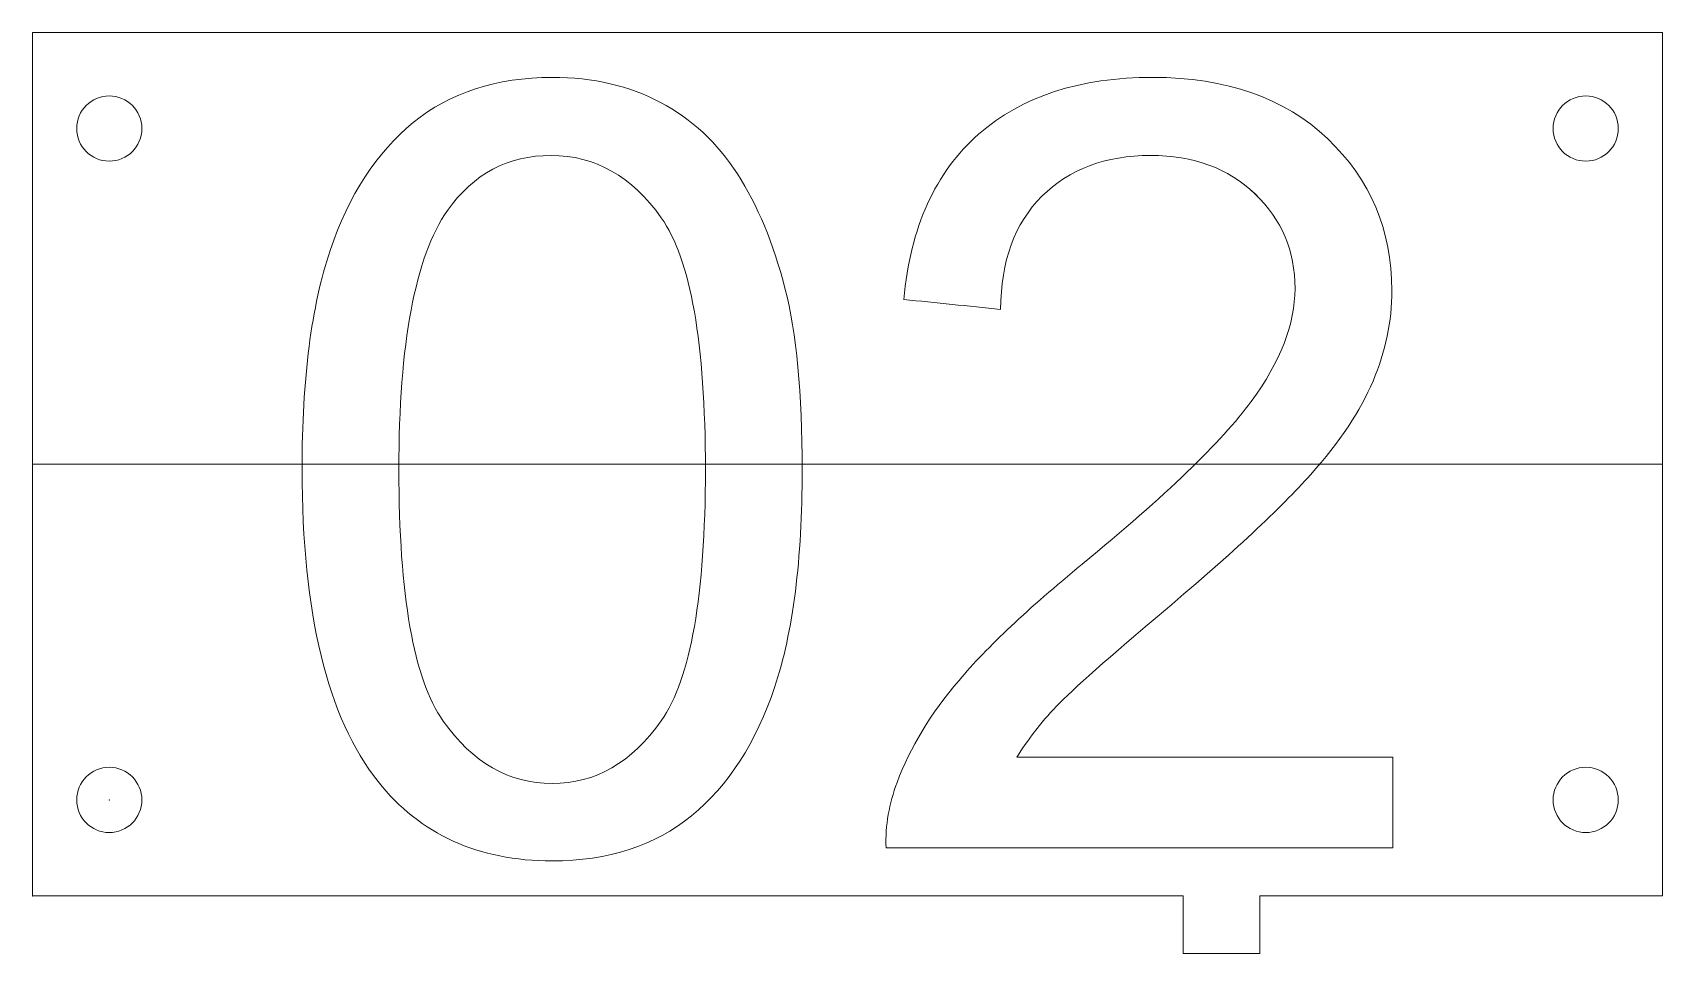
# Model space of a CAD drawing. Header units: millimetres. Extents: x 0 to 85, y -3 to 45.
import ezdxf

# ---------------------------------------------------------------- set-up
doc = ezdxf.new("R2010")
doc.units = ezdxf.units.MM
doc.layers.add('1', color=7, linetype='Continuous', true_color=0xffffff)
doc.layers.add('61', color=7, linetype='Continuous', true_color=0xffffff)

msp = doc.modelspace()

# ---------------------------------------------------------------- linework, layer by layer
at = {"layer": '1', "color": 252, "linetype": 'Continuous', "lineweight": 13}
for p, q in [((0, 45), (0, 0)), ((85, 45), (0, 45)), ((0, 45), (0, 0)), ((85, 45), (0, 45)), ((85, 0), (85, 45)), ((85, 0), (85, 45)), ((0, 0), (60, 0)), ((0, 0), (60, 0)), ((60, 0), (60, -3)), ((60, 0), (60, -3)), ((64, -3), (64, 0)), ((64, -3), (64, 0)), ((64, 0), (85, 0)), ((64, 0), (85, 0)), ((60, -3), (64, -3)), ((60, -3), (64, -3))]:
    msp.add_line(p, q, dxfattribs=at)
at = {"layer": '1', "color": 163, "linetype": 'Continuous', "lineweight": 18}
for p, q in [((85, 45), (0, 45)), ((0, 45), (0, 0)), ((85, 0), (85, 45)), ((0, 22.5), (85, 22.5)), ((0, 0), (60, 0)), ((60, -3), (60, 0)), ((64, 0), (64, -3)), ((64, 0), (85, 0)), ((64, -3), (60, -3))]:
    msp.add_line(p, q, dxfattribs=at)
at = {"layer": '1', "color": 252, "linetype": 'Continuous', "lineweight": 13}
for centre in [(4, 40), (4, 40), (81, 40), (81, 40), (4, 5), (4, 5), (81, 5), (81, 5)]:
    msp.add_circle(centre, 1.7, dxfattribs=at)
for points, knots in [([(15.518, 33.644), (14.544, 30.763), (14.053, 26.957), (14.053, 14.712), (15.371, 9.294), (20.213, 3.193), (23.245, 1.821), (30.03, 1.821), (32.453, 2.606), (36.288, 5.753), (37.732, 7.976), (39.661, 13.745), (40.139, 17.536), (40.139, 26.187), (39.844, 29.339), (38.633, 34.018), (37.814, 36.001), (35.702, 39.259), (34.368, 40.503), (31.124, 42.224), (29.244, 42.664), (24.186, 42.664), (21.772, 41.878), (17.936, 38.747), (16.492, 36.525), (15.518, 33.644)], [0, 0, 0, 0, 0.07926, 0.07926, 0.205144, 0.205144, 0.309801, 0.309801, 0.389349, 0.389349, 0.4691, 0.4691, 0.548581, 0.548581, 0.615716, 0.615716, 0.682795, 0.682795, 0.749873, 0.749873, 0.817093, 0.817093, 0.908429, 0.908429, 1, 1, 1, 1]), ([(15.518, 33.644), (16.492, 36.525), (17.936, 38.747), (21.772, 41.878), (24.186, 42.664), (29.244, 42.664), (31.124, 42.224), (34.368, 40.503), (35.702, 39.259), (37.814, 36.001), (38.633, 34.018), (39.844, 29.339), (40.139, 26.187), (40.139, 17.536), (39.661, 13.745), (37.732, 7.976), (36.288, 5.753), (32.453, 2.606), (30.03, 1.821), (23.245, 1.821), (20.213, 3.193), (15.371, 9.294), (14.053, 14.712), (14.053, 26.957), (14.544, 30.763), (15.518, 33.644)], [0, 0, 0, 0, 0.091571, 0.091571, 0.182907, 0.182907, 0.250127, 0.250127, 0.317205, 0.317205, 0.384284, 0.384284, 0.451419, 0.451419, 0.5309, 0.5309, 0.610651, 0.610651, 0.690199, 0.690199, 0.794856, 0.794856, 0.92074, 0.92074, 1, 1, 1, 1]), ([(45.434, 31.09), (45.778, 34.855), (47.083, 37.724), (51.589, 41.673), (54.618, 42.664), (62.263, 42.664), (65.295, 41.596), (69.776, 37.343), (70.89, 34.708), (70.89, 29.952), (70.562, 28.381), (69.253, 25.287), (68.169, 23.662), (65.127, 20.245), (62.611, 17.89), (56.132, 12.437), (54.241, 10.759), (53.398, 9.883)], [0, 0, 0, 0, 0.167123, 0.167123, 0.333904, 0.333904, 0.502118, 0.502118, 0.670657, 0.670657, 0.756458, 0.756458, 0.842259, 0.842259, 0.928265, 0.928265, 1, 1, 1, 1]), ([(53.398, 9.883), (54.241, 10.759), (56.132, 12.437), (62.611, 17.89), (65.127, 20.245), (68.169, 23.662), (69.253, 25.287), (70.562, 28.381), (70.89, 29.952), (70.89, 34.708), (69.776, 37.343), (65.295, 41.596), (62.263, 42.664), (54.618, 42.664), (51.589, 41.673), (47.083, 37.724), (45.778, 34.855), (45.434, 31.09)], [0, 0, 0, 0, 0.071735, 0.071735, 0.157741, 0.157741, 0.243542, 0.243542, 0.329343, 0.329343, 0.497882, 0.497882, 0.666096, 0.666096, 0.832877, 0.832877, 1, 1, 1, 1]), ([(21.641, 35.731), (22.991, 37.638), (24.792, 38.596), (29.334, 38.596), (31.25, 37.515), (34.323, 33.183), (35.089, 28.807), (35.089, 15.678), (34.327, 11.315), (31.25, 6.944), (29.351, 5.856), (24.841, 5.856), (22.95, 6.944), (21.411, 9.113)], [0, 0, 0, 0, 0.164766, 0.164766, 0.332528, 0.332528, 0.499869, 0.499869, 0.666378, 0.666378, 0.832886, 0.832886, 1, 1, 1, 1]), ([(21.411, 9.113), (22.95, 6.944), (24.841, 5.856), (29.351, 5.856), (31.25, 6.944), (34.327, 11.315), (35.089, 15.678), (35.089, 28.807), (34.323, 33.183), (31.25, 37.515), (29.334, 38.596), (24.792, 38.596), (22.991, 37.638), (21.641, 35.731)], [0, 0, 0, 0, 0.167114, 0.167114, 0.333622, 0.333622, 0.500131, 0.500131, 0.667472, 0.667472, 0.835234, 0.835234, 1, 1, 1, 1]), ([(50.484, 30.574), (50.501, 33.087), (51.221, 35.052), (54.053, 37.884), (55.952, 38.596), (60.552, 38.596), (62.361, 37.925), (65.144, 35.256), (65.839, 33.611), (65.839, 29.813), (65.078, 27.841), (62.016, 23.681), (59.087, 20.851), (51.942, 14.998), (49.797, 12.977), (46.83, 9.485), (45.754, 7.714), (44.672, 4.813), (44.468, 3.679), (44.509, 2.5)], [0, 0, 0, 0, 0.138264, 0.138264, 0.276529, 0.276529, 0.408072, 0.408072, 0.539615, 0.539615, 0.664526, 0.664526, 0.789522, 0.789522, 0.870009, 0.870009, 0.950715, 0.950715, 1, 1, 1, 1]), ([(44.509, 2.5), (44.468, 3.679), (44.672, 4.813), (45.754, 7.714), (46.83, 9.485), (49.797, 12.977), (51.942, 14.998), (59.087, 20.851), (62.016, 23.681), (65.078, 27.841), (65.839, 29.813), (65.839, 33.611), (65.144, 35.256), (62.361, 37.925), (60.552, 38.596), (55.952, 38.596), (54.053, 37.884), (51.221, 35.052), (50.501, 33.087), (50.484, 30.574)], [0, 0, 0, 0, 0.049285, 0.049285, 0.129991, 0.129991, 0.210478, 0.210478, 0.335474, 0.335474, 0.460385, 0.460385, 0.591928, 0.591928, 0.723471, 0.723471, 0.861736, 0.861736, 1, 1, 1, 1]), ([(21.411, 9.113), (19.873, 11.291), (19.103, 15.661), (19.103, 28.79), (19.946, 33.292), (21.641, 35.731)], [0, 0, 0, 0, 0.5, 0.5, 1, 1, 1, 1]), ([(21.641, 35.731), (19.946, 33.292), (19.103, 28.79), (19.103, 15.661), (19.873, 11.291), (21.411, 9.113)], [0, 0, 0, 0, 0.5, 0.5, 1, 1, 1, 1])]:
    msp.add_open_spline(points, degree=3, knots=knots, dxfattribs=at)
at = {"layer": '1', "color": 163, "linetype": 'Continuous', "lineweight": 18}
for points, knots in [([(15.518, 33.644), (14.544, 30.763), (14.053, 26.957), (14.053, 14.712), (15.371, 9.294), (20.213, 3.193), (23.245, 1.821), (30.03, 1.821), (32.453, 2.606), (36.288, 5.753), (37.732, 7.976), (39.661, 13.745), (40.139, 17.536), (40.139, 26.187), (39.844, 29.339), (38.633, 34.018), (37.814, 36.001), (35.702, 39.259), (34.368, 40.503), (31.124, 42.224), (29.244, 42.664), (24.186, 42.664), (21.772, 41.878), (17.936, 38.747), (16.492, 36.525), (15.518, 33.644)], [0, 0, 0, 0, 0.07926, 0.07926, 0.205144, 0.205144, 0.309801, 0.309801, 0.389349, 0.389349, 0.4691, 0.4691, 0.548581, 0.548581, 0.615716, 0.615716, 0.682795, 0.682795, 0.749873, 0.749873, 0.817093, 0.817093, 0.908429, 0.908429, 1, 1, 1, 1]), ([(70.947, 2.5), (70.947, 4.074), (70.947, 5.648), (70.947, 7.223), (64.407, 7.223), (57.867, 7.223), (51.328, 7.223), (51.876, 8.107), (52.563, 8.999), (53.398, 9.883), (54.241, 10.759), (56.132, 12.437), (62.611, 17.89), (65.127, 20.245), (68.169, 23.662), (69.253, 25.287), (70.562, 28.381), (70.89, 29.952), (70.89, 34.708), (69.776, 37.343), (65.295, 41.596), (62.263, 42.664), (54.618, 42.664), (51.589, 41.673), (47.083, 37.724), (45.778, 34.855), (45.434, 31.09), (47.118, 30.918), (48.801, 30.746), (50.484, 30.574), (50.501, 33.087), (51.221, 35.052), (54.053, 37.884), (55.952, 38.596), (60.552, 38.596), (62.361, 37.925), (65.144, 35.256), (65.839, 33.611), (65.839, 29.813), (65.078, 27.841), (62.016, 23.681), (59.087, 20.851), (51.942, 14.998), (49.797, 12.977), (46.83, 9.485), (45.754, 7.714), (44.672, 4.813), (44.468, 3.679), (44.509, 2.5), (53.322, 2.5), (62.134, 2.5), (70.947, 2.5)], [0, 0, 0, 0, 0.019648, 0.019648, 0.019648, 0.101271, 0.101271, 0.101271, 0.11532, 0.11532, 0.11532, 0.146905, 0.146905, 0.184774, 0.184774, 0.222553, 0.222553, 0.260331, 0.260331, 0.33454, 0.33454, 0.408605, 0.408605, 0.48204, 0.48204, 0.555625, 0.555625, 0.555625, 0.585432, 0.585432, 0.585432, 0.623261, 0.623261, 0.661089, 0.661089, 0.697079, 0.697079, 0.733068, 0.733068, 0.767244, 0.767244, 0.801442, 0.801442, 0.823463, 0.823463, 0.845544, 0.845544, 0.859028, 0.859028, 0.859028, 1, 1, 1, 1]), ([(21.411, 9.113), (19.873, 11.291), (19.103, 15.661), (19.103, 28.79), (19.946, 33.292), (21.641, 35.731), (22.991, 37.638), (24.792, 38.596), (29.334, 38.596), (31.25, 37.515), (34.323, 33.183), (35.089, 28.807), (35.089, 15.678), (34.327, 11.315), (31.25, 6.944), (29.351, 5.856), (24.841, 5.856), (22.95, 6.944), (21.411, 9.113)], [0, 0, 0, 0, 0.207232, 0.207232, 0.414463, 0.414463, 0.414463, 0.51094, 0.51094, 0.60917, 0.60917, 0.707155, 0.707155, 0.804652, 0.804652, 0.902149, 0.902149, 1, 1, 1, 1])]:
    msp.add_open_spline(points, degree=3, knots=knots, dxfattribs=at)
at = {"layer": '1', "color": 252, "linetype": 'Continuous', "lineweight": 13}
for points in [[(50.484, 30.574), (48.801, 30.746), (47.118, 30.918), (45.434, 31.09)], [(45.434, 31.09), (47.118, 30.918), (48.801, 30.746), (50.484, 30.574)], [(53.398, 9.883), (52.563, 8.999), (51.876, 8.107), (51.328, 7.223)], [(51.328, 7.223), (51.876, 8.107), (52.563, 8.999), (53.398, 9.883)], [(51.328, 7.223), (57.867, 7.223), (64.407, 7.223), (70.947, 7.223)], [(70.947, 7.223), (64.407, 7.223), (57.867, 7.223), (51.328, 7.223)], [(70.947, 2.5), (70.947, 4.074), (70.947, 5.648), (70.947, 7.223)], [(70.947, 7.223), (70.947, 5.648), (70.947, 4.074), (70.947, 2.5)], [(44.509, 2.5), (53.322, 2.5), (62.134, 2.5), (70.947, 2.5)], [(70.947, 2.5), (62.134, 2.5), (53.322, 2.5), (44.509, 2.5)]]:
    msp.add_open_spline(points, degree=3, dxfattribs=at)
at = {"layer": '1', "color": 163, "linetype": 'Continuous', "lineweight": 18}
msp.add_point((4, 5), dxfattribs=at)
at = {"layer": '61', "color": 43, "linetype": 'Continuous', "lineweight": 18}
msp.add_point((0, 0), dxfattribs=at)

doc.saveas('drawing.dxf')
